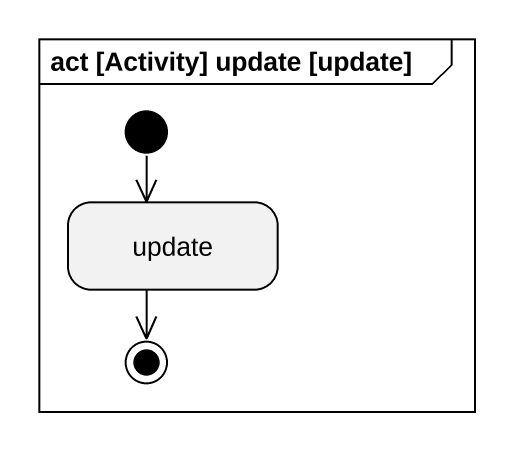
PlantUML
@startuml
mainframe act [Activity] update [update]
hide empty description
state update
[*] --> update
update --> [*]
@enduml
